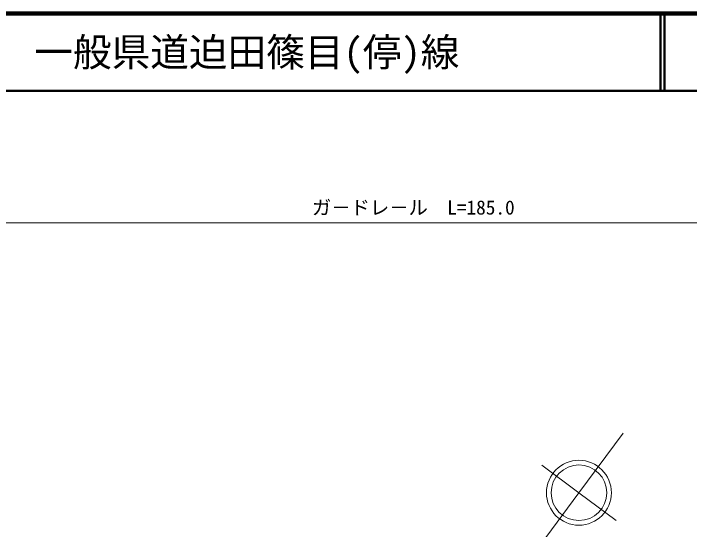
# Model space of a CAD drawing. Units: millimetres, scale not verified. Extents: x 40000 to 680000, y 20000 to 380000.
# Drawn here: x 214046 to 301496, y 313238 to 380000 of the extents above; entities that cross this region are included whole.
import ezdxf
from ezdxf.enums import TextEntityAlignment as Align

# ---------------------------------------------------------------- set-up
doc = ezdxf.new("R2010")
doc.units = ezdxf.units.MM
doc.header["$LTSCALE"] = 1000
for name, color, linetype, lineweight in [('M-BGD', 7, 'Continuous', 13), ('M-BMK-SRVR', 3, 'Continuous', 13), ('M-STR-HTXT', 7, 'Continuous', 13), ('M-TTL', 2, 'Continuous', 140), ('M-TTL-LINE', 7, 'Continuous', 50)]:
    doc.layers.add(name, color=color, linetype=linetype, lineweight=lineweight)
doc.layers.add('M-TTL-TXT', color=7, linetype='Continuous')
doc.styles.add('ＭＳ ゴシック', font='')
doc.styles.get('ＭＳ ゴシック').set_extended_font_data('MS Gothic')

msp = doc.modelspace()

# ---------------------------------------------------------------- linework, layer by layer
at = {"layer": 'M-BGD'}
for points, knots in [([(84162, 309080), (86664, 309052), (89166, 309024), (91661, 309124), (98292, 309389), (104876, 310557), (111392, 311930), (120722, 313896), (129914, 316283), (139086, 318808), (146757, 320944), (154430, 323060), (161894, 325777), (167838, 327831), (173682, 330067), (179542, 332655), (181719, 333579), (183886, 334519), (186240, 335009), (188361, 335449), (190625, 335511), (192666, 334918), (195287, 334150), (197521, 332278), (199544, 330302), (202064, 327796), (204194, 325166), (206151, 322338), (208180, 319404), (210024, 316256), (211310, 312925), (212914, 308770), (213650, 304331), (214387, 299892)], [0, 0, 0, 0, 1, 1, 1, 2, 2, 2, 3, 3, 3, 4, 4, 4, 5, 5, 5, 6, 6, 6, 7, 7, 7, 8, 8, 8, 9, 9, 9, 10, 10, 10, 11, 11, 11, 11]), ([(197242, 324152), (199279, 322149), (201316, 320146), (203078, 317926), (205426, 314968), (207284, 311625), (208970, 308199), (210692, 304698), (212233, 301111), (213194, 297374), (214010, 294204), (214408, 290925), (214806, 287647)], [0, 0, 0, 0, 1, 1, 1, 2, 2, 2, 3, 3, 3, 4, 4, 4, 4])]:
    msp.add_open_spline(points, degree=3, knots=knots, dxfattribs=at)
at = {"layer": 'M-BMK-SRVR'}
for p, q in [((292924, 325696), (287196, 317992)), ((287196, 317992), (282381, 321572)), ((287196, 317992), (275024, 301621)), ((287196, 317992), (292011, 314412))]:
    msp.add_line(p, q, dxfattribs=at)
for radius in [4200, 3600]:
    msp.add_circle((287196, 317992), radius, dxfattribs=at)
at = {"layer": 'M-STR-HTXT'}
msp.add_line((192320, 352933), (332390, 352933), dxfattribs=at)
at = {"layer": 'M-TTL'}
msp.add_line((680000, 380000), (40000, 380000), dxfattribs=at)
at = {"layer": 'M-TTL-LINE'}
for p, q in [((297750, 380000), (297750, 370000)), ((298250, 380000), (298250, 370000)), ((40000, 370000), (680000, 370000))]:
    msp.add_line(p, q, dxfattribs=at)

# ---------------------------------------------------------------- texts
at = {"layer": 'M-STR-HTXT', "style": 'ＭＳ ゴシック'}
msp.add_text('ガ－ドレ－ル\u3000L=185.0', height=1833, dxfattribs=at).set_placement((252652, 353433), align=Align.BOTTOM_LEFT)
at = {"layer": 'M-TTL-TXT', "style": 'ＭＳ ゴシック'}
msp.add_text('一般県道迫田篠目(停)線', height=3666, dxfattribs=at).set_placement((216734, 375000), align=Align.MIDDLE_LEFT)

doc.saveas('drawing.dxf')
